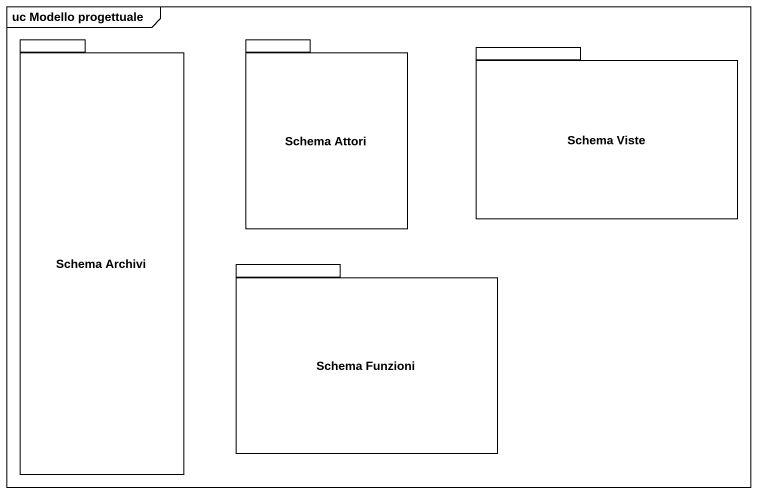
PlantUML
@startuml
mainframe uc Modello progettuale
package "Schema Archivi" as Schema_Archivi {
}
package "Schema Attori" as Schema_Attori {
}
package "Schema Viste" as Schema_Viste {
}
package "Schema Funzioni" as Schema_Funzioni {
}
@enduml
